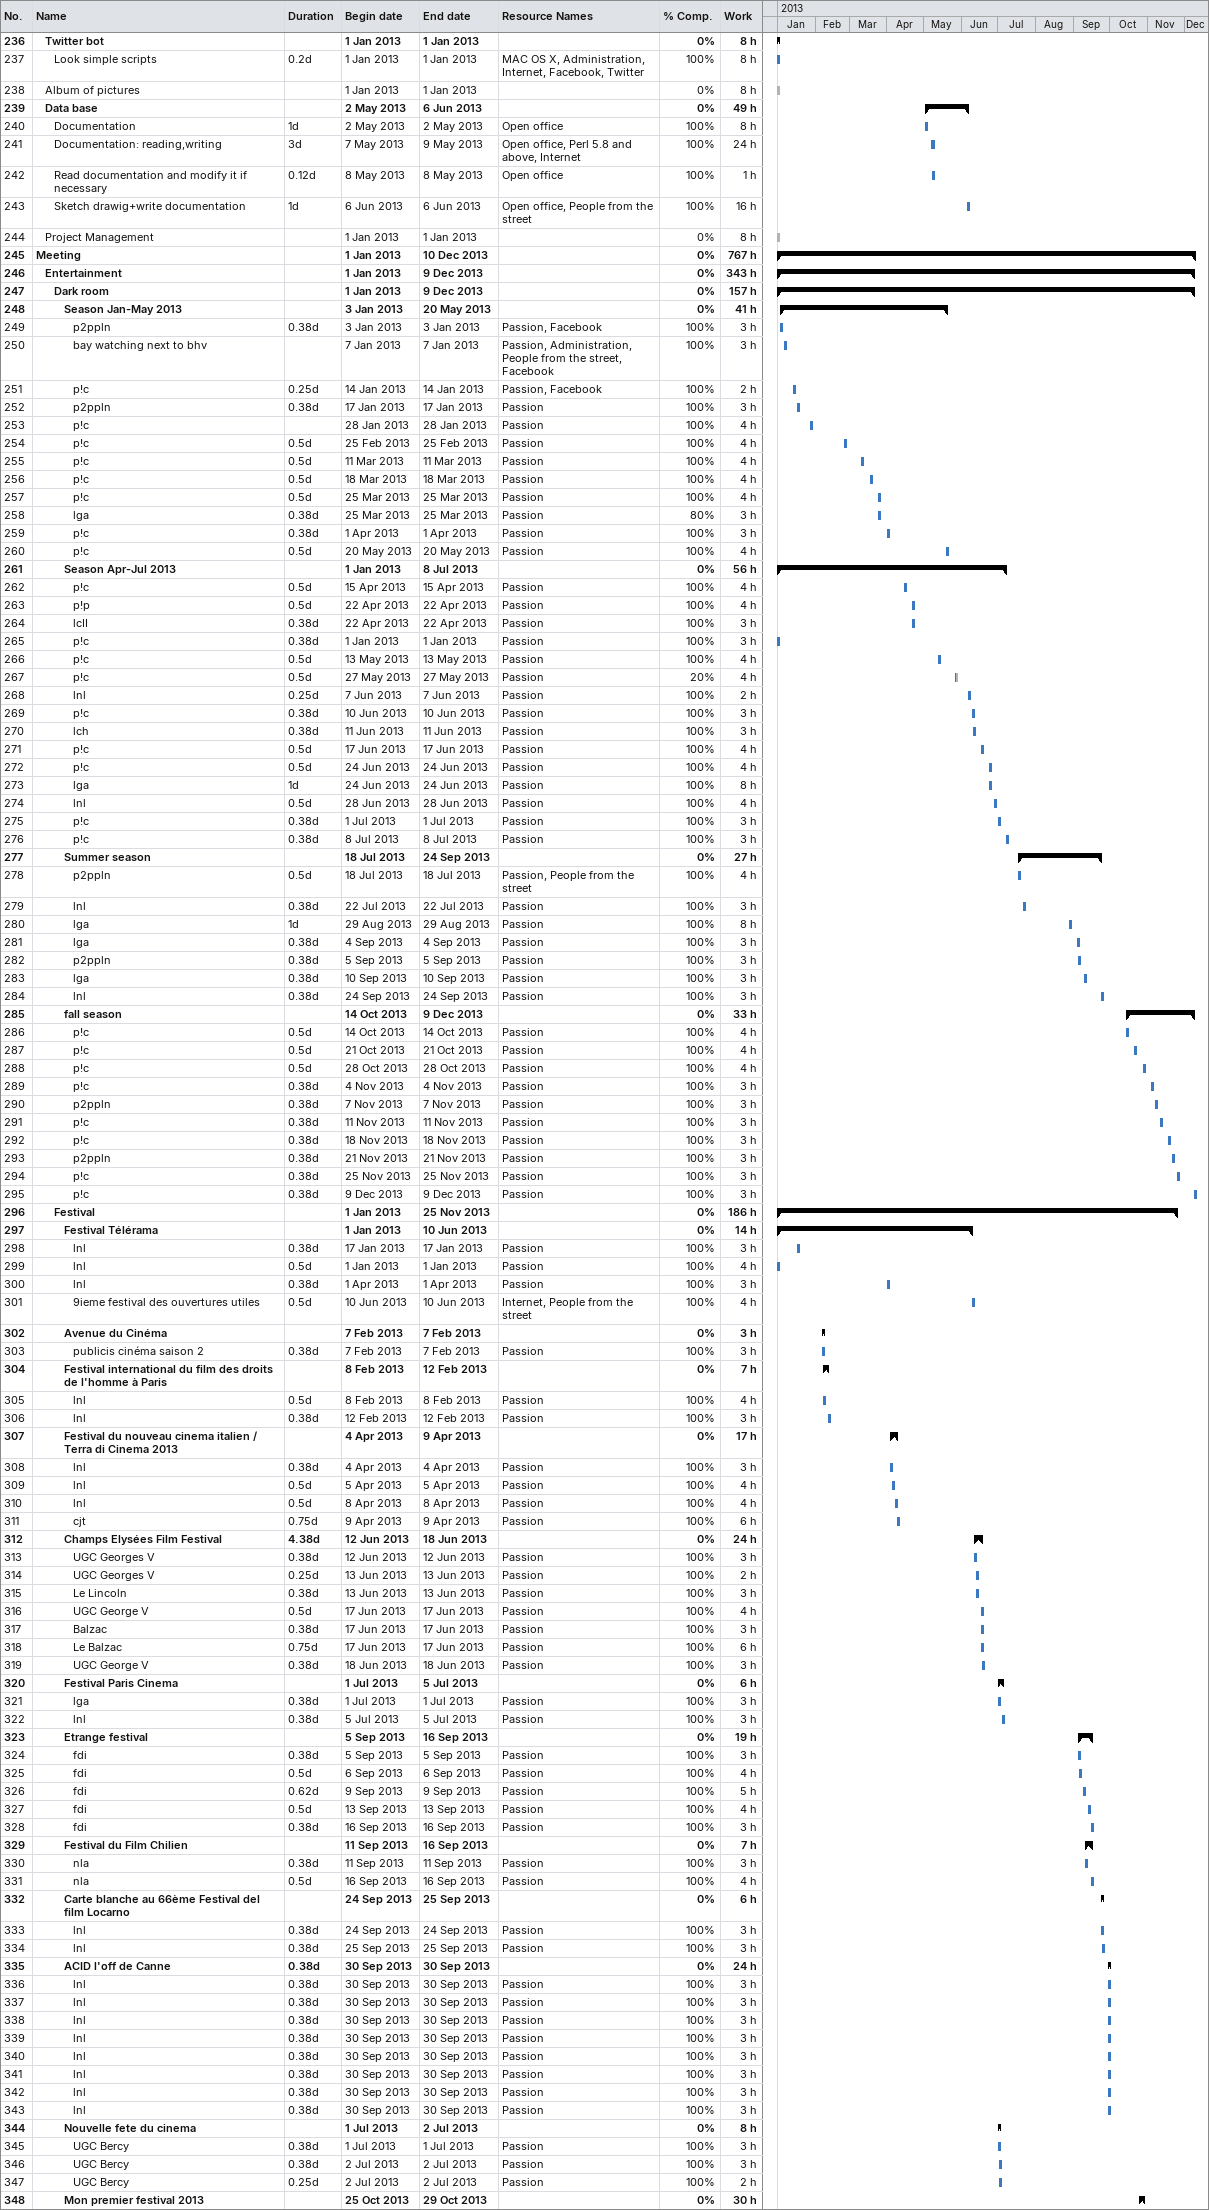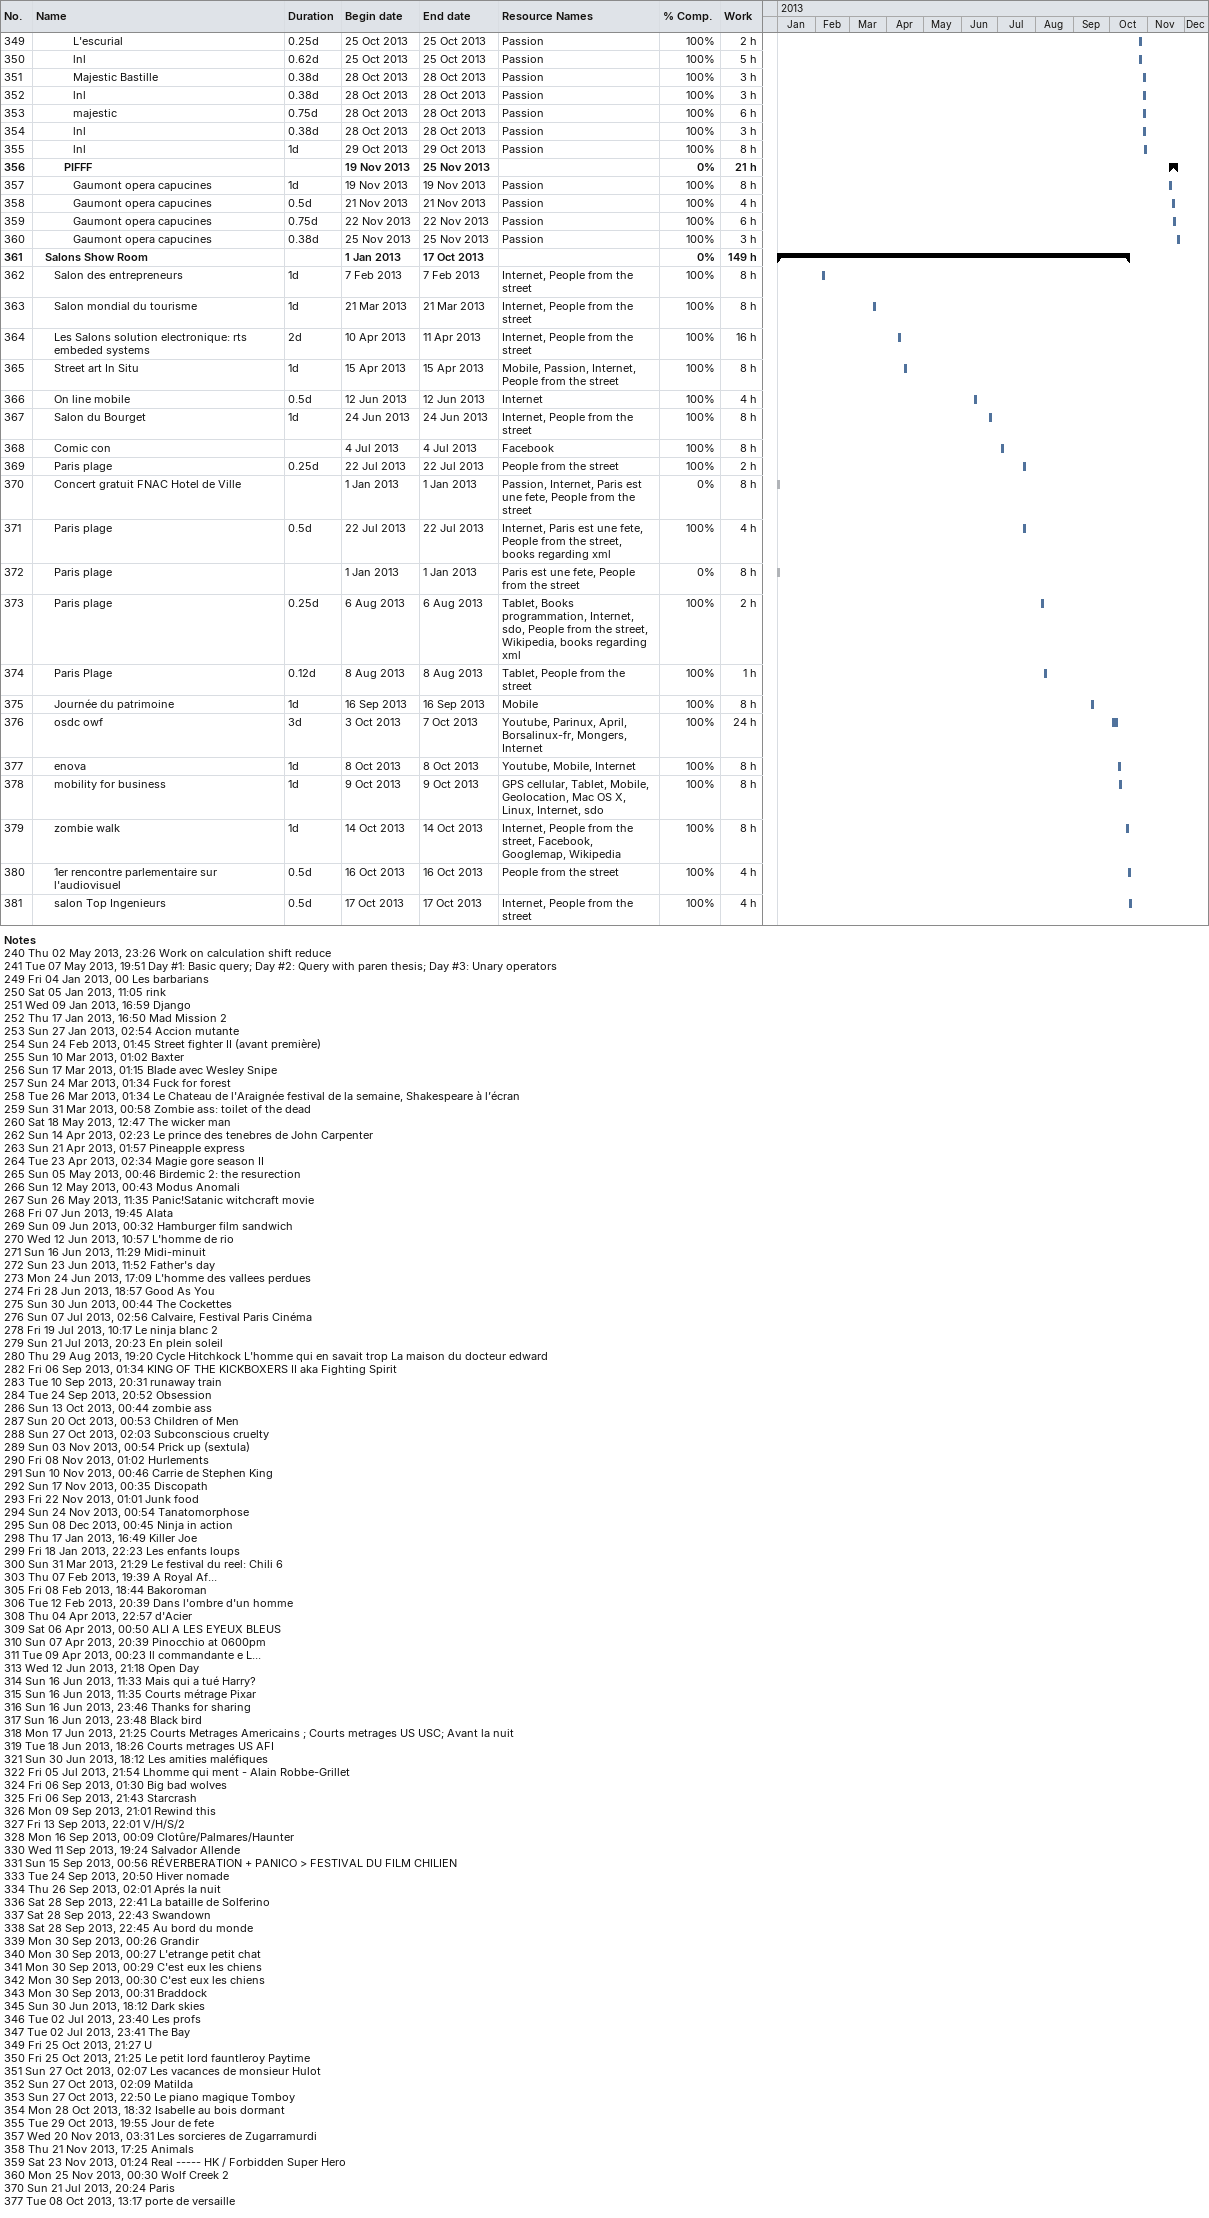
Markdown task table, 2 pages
| ID | Level | Task | Duration | Start | Finish | Resources | % complete | Work (h) |
|---|---|---|---|---|---|---|---|---|
| 236 | 2 | **Twitter bot** |  | 2013-01-01 | 2013-01-01 |  | 0 | 8 |
| 237 | 3 | Look simple scripts | 0.2d | 2013-01-01 | 2013-01-01 | MAC OS X, Administration, Internet, Facebook, Twitter | 100 | 8 |
| 238 | 2 | Album of pictures |  | 2013-01-01 | 2013-01-01 |  | 0 | 8 |
| 239 | 2 | **Data base** |  | 2013-05-02 | 2013-06-06 |  | 0 | 49 |
| 240 | 3 | Documentation | 1d | 2013-05-02 | 2013-05-02 | Open office | 100 | 8 |
| 241 | 3 | Documentation: reading,writing | 3d | 2013-05-07 | 2013-05-09 | Open office, Perl 5.8 and above, Internet | 100 | 24 |
| 242 | 3 | Read documentation and modify it if necessary | 0.12d | 2013-05-08 | 2013-05-08 | Open office | 100 | 1 |
| 243 | 3 | Sketch drawig+write documentation | 1d | 2013-06-06 | 2013-06-06 | Open office, People from the street | 100 | 16 |
| 244 | 2 | Project Management |  | 2013-01-01 | 2013-01-01 |  | 0 | 8 |
| 245 | 1 | **Meeting** |  | 2013-01-01 | 2013-12-10 |  | 0 | 767 |
| 246 | 2 | **Entertainment** |  | 2013-01-01 | 2013-12-09 |  | 0 | 343 |
| 247 | 3 | **Dark room** |  | 2013-01-01 | 2013-12-09 |  | 0 | 157 |
| 248 | 4 | **Season Jan-May 2013** |  | 2013-01-03 | 2013-05-20 |  | 0 | 41 |
| 249 | 5 | p2ppln | 0.38d | 2013-01-03 | 2013-01-03 | Passion, Facebook | 100 | 3 |
| 250 | 5 | bay watching next to bhv |  | 2013-01-07 | 2013-01-07 | Passion, Administration, People from the street, Facebook | 100 | 3 |
| 251 | 5 | p!c | 0.25d | 2013-01-14 | 2013-01-14 | Passion, Facebook | 100 | 2 |
| 252 | 5 | p2ppln | 0.38d | 2013-01-17 | 2013-01-17 | Passion | 100 | 3 |
| 253 | 5 | p!c |  | 2013-01-28 | 2013-01-28 | Passion | 100 | 4 |
| 254 | 5 | p!c | 0.5d | 2013-02-25 | 2013-02-25 | Passion | 100 | 4 |
| 255 | 5 | p!c | 0.5d | 2013-03-11 | 2013-03-11 | Passion | 100 | 4 |
| 256 | 5 | p!c | 0.5d | 2013-03-18 | 2013-03-18 | Passion | 100 | 4 |
| 257 | 5 | p!c | 0.5d | 2013-03-25 | 2013-03-25 | Passion | 100 | 4 |
| 258 | 5 | lga | 0.38d | 2013-03-25 | 2013-03-25 | Passion | 80 | 3 |
| 259 | 5 | p!c | 0.38d | 2013-04-01 | 2013-04-01 | Passion | 100 | 3 |
| 260 | 5 | p!c | 0.5d | 2013-05-20 | 2013-05-20 | Passion | 100 | 4 |
| 261 | 4 | **Season Apr-Jul 2013** |  | 2013-01-01 | 2013-07-08 |  | 0 | 56 |
| 262 | 5 | p!c | 0.5d | 2013-04-15 | 2013-04-15 | Passion | 100 | 4 |
| 263 | 5 | p!p | 0.5d | 2013-04-22 | 2013-04-22 | Passion | 100 | 4 |
| 264 | 5 | lcII | 0.38d | 2013-04-22 | 2013-04-22 | Passion | 100 | 3 |
| 265 | 5 | p!c | 0.38d | 2013-01-01 | 2013-01-01 | Passion | 100 | 3 |
| 266 | 5 | p!c | 0.5d | 2013-05-13 | 2013-05-13 | Passion | 100 | 4 |
| 267 | 5 | p!c | 0.5d | 2013-05-27 | 2013-05-27 | Passion | 20 | 4 |
| 268 | 5 | lnl | 0.25d | 2013-06-07 | 2013-06-07 | Passion | 100 | 2 |
| 269 | 5 | p!c | 0.38d | 2013-06-10 | 2013-06-10 | Passion | 100 | 3 |
| 270 | 5 | lch | 0.38d | 2013-06-11 | 2013-06-11 | Passion | 100 | 3 |
| 271 | 5 | p!c | 0.5d | 2013-06-17 | 2013-06-17 | Passion | 100 | 4 |
| 272 | 5 | p!c | 0.5d | 2013-06-24 | 2013-06-24 | Passion | 100 | 4 |
| 273 | 5 | lga | 1d | 2013-06-24 | 2013-06-24 | Passion | 100 | 8 |
| 274 | 5 | lnl | 0.5d | 2013-06-28 | 2013-06-28 | Passion | 100 | 4 |
| 275 | 5 | p!c | 0.38d | 2013-07-01 | 2013-07-01 | Passion | 100 | 3 |
| 276 | 5 | p!c | 0.38d | 2013-07-08 | 2013-07-08 | Passion | 100 | 3 |
| 277 | 4 | **Summer season** |  | 2013-07-18 | 2013-09-24 |  | 0 | 27 |
| 278 | 5 | p2ppln | 0.5d | 2013-07-18 | 2013-07-18 | Passion, People from the street | 100 | 4 |
| 279 | 5 | lnl | 0.38d | 2013-07-22 | 2013-07-22 | Passion | 100 | 3 |
| 280 | 5 | lga | 1d | 2013-08-29 | 2013-08-29 | Passion | 100 | 8 |
| 281 | 5 | lga | 0.38d | 2013-09-04 | 2013-09-04 | Passion | 100 | 3 |
| 282 | 5 | p2ppln | 0.38d | 2013-09-05 | 2013-09-05 | Passion | 100 | 3 |
| 283 | 5 | lga | 0.38d | 2013-09-10 | 2013-09-10 | Passion | 100 | 3 |
| 284 | 5 | lnl | 0.38d | 2013-09-24 | 2013-09-24 | Passion | 100 | 3 |
| 285 | 4 | **fall season** |  | 2013-10-14 | 2013-12-09 |  | 0 | 33 |
| 286 | 5 | p!c | 0.5d | 2013-10-14 | 2013-10-14 | Passion | 100 | 4 |
| 287 | 5 | p!c | 0.5d | 2013-10-21 | 2013-10-21 | Passion | 100 | 4 |
| 288 | 5 | p!c | 0.5d | 2013-10-28 | 2013-10-28 | Passion | 100 | 4 |
| 289 | 5 | p!c | 0.38d | 2013-11-04 | 2013-11-04 | Passion | 100 | 3 |
| 290 | 5 | p2ppln | 0.38d | 2013-11-07 | 2013-11-07 | Passion | 100 | 3 |
| 291 | 5 | p!c | 0.38d | 2013-11-11 | 2013-11-11 | Passion | 100 | 3 |
| 292 | 5 | p!c | 0.38d | 2013-11-18 | 2013-11-18 | Passion | 100 | 3 |
| 293 | 5 | p2ppln | 0.38d | 2013-11-21 | 2013-11-21 | Passion | 100 | 3 |
| 294 | 5 | p!c | 0.38d | 2013-11-25 | 2013-11-25 | Passion | 100 | 3 |
| 295 | 5 | p!c | 0.38d | 2013-12-09 | 2013-12-09 | Passion | 100 | 3 |
| 296 | 3 | **Festival** |  | 2013-01-01 | 2013-11-25 |  | 0 | 186 |
| 297 | 4 | **Festival Télérama** |  | 2013-01-01 | 2013-06-10 |  | 0 | 14 |
| 298 | 5 | lnl | 0.38d | 2013-01-17 | 2013-01-17 | Passion | 100 | 3 |
| 299 | 5 | lnl | 0.5d | 2013-01-01 | 2013-01-01 | Passion | 100 | 4 |
| 300 | 5 | lnl | 0.38d | 2013-04-01 | 2013-04-01 | Passion | 100 | 3 |
| 301 | 5 | 9ieme festival des ouvertures utiles | 0.5d | 2013-06-10 | 2013-06-10 | Internet, People from the street | 100 | 4 |
| 302 | 4 | **Avenue du Cinéma** |  | 2013-02-07 | 2013-02-07 |  | 0 | 3 |
| 303 | 5 | publicis cinéma saison 2 | 0.38d | 2013-02-07 | 2013-02-07 | Passion | 100 | 3 |
| 304 | 4 | **Festival international du film des droits de l'homme à Paris** |  | 2013-02-08 | 2013-02-12 |  | 0 | 7 |
| 305 | 5 | lnl | 0.5d | 2013-02-08 | 2013-02-08 | Passion | 100 | 4 |
| 306 | 5 | lnl | 0.38d | 2013-02-12 | 2013-02-12 | Passion | 100 | 3 |
| 307 | 4 | **Festival du nouveau cinema italien / Terra di Cinema 2013** |  | 2013-04-04 | 2013-04-09 |  | 0 | 17 |
| 308 | 5 | lnl | 0.38d | 2013-04-04 | 2013-04-04 | Passion | 100 | 3 |
| 309 | 5 | lnl | 0.5d | 2013-04-05 | 2013-04-05 | Passion | 100 | 4 |
| 310 | 5 | lnl | 0.5d | 2013-04-08 | 2013-04-08 | Passion | 100 | 4 |
| 311 | 5 | cjt | 0.75d | 2013-04-09 | 2013-04-09 | Passion | 100 | 6 |
| 312 | 4 | **Champs Elysées Film Festival** | 4.38d | 2013-06-12 | 2013-06-18 |  | 0 | 24 |
| 313 | 5 | UGC Georges V | 0.38d | 2013-06-12 | 2013-06-12 | Passion | 100 | 3 |
| 314 | 5 | UGC Georges V | 0.25d | 2013-06-13 | 2013-06-13 | Passion | 100 | 2 |
| 315 | 5 | Le Lincoln | 0.38d | 2013-06-13 | 2013-06-13 | Passion | 100 | 3 |
| 316 | 5 | UGC George V | 0.5d | 2013-06-17 | 2013-06-17 | Passion | 100 | 4 |
| 317 | 5 | Balzac | 0.38d | 2013-06-17 | 2013-06-17 | Passion | 100 | 3 |
| 318 | 5 | Le Balzac | 0.75d | 2013-06-17 | 2013-06-17 | Passion | 100 | 6 |
| 319 | 5 | UGC George V | 0.38d | 2013-06-18 | 2013-06-18 | Passion | 100 | 3 |
| 320 | 4 | **Festival Paris Cinema** |  | 2013-07-01 | 2013-07-05 |  | 0 | 6 |
| 321 | 5 | lga | 0.38d | 2013-07-01 | 2013-07-01 | Passion | 100 | 3 |
| 322 | 5 | lnl | 0.38d | 2013-07-05 | 2013-07-05 | Passion | 100 | 3 |
| 323 | 4 | **Etrange festival** |  | 2013-09-05 | 2013-09-16 |  | 0 | 19 |
| 324 | 5 | fdi | 0.38d | 2013-09-05 | 2013-09-05 | Passion | 100 | 3 |
| 325 | 5 | fdi | 0.5d | 2013-09-06 | 2013-09-06 | Passion | 100 | 4 |
| 326 | 5 | fdi | 0.62d | 2013-09-09 | 2013-09-09 | Passion | 100 | 5 |
| 327 | 5 | fdi | 0.5d | 2013-09-13 | 2013-09-13 | Passion | 100 | 4 |
| 328 | 5 | fdi | 0.38d | 2013-09-16 | 2013-09-16 | Passion | 100 | 3 |
| 329 | 4 | **Festival du Film Chilien** |  | 2013-09-11 | 2013-09-16 |  | 0 | 7 |
| 330 | 5 | nla | 0.38d | 2013-09-11 | 2013-09-11 | Passion | 100 | 3 |
| 331 | 5 | nla | 0.5d | 2013-09-16 | 2013-09-16 | Passion | 100 | 4 |
| 332 | 4 | **Carte blanche au 66ème Festival del film Locarno** |  | 2013-09-24 | 2013-09-25 |  | 0 | 6 |
| 333 | 5 | lnl | 0.38d | 2013-09-24 | 2013-09-24 | Passion | 100 | 3 |
| 334 | 5 | lnl | 0.38d | 2013-09-25 | 2013-09-25 | Passion | 100 | 3 |
| 335 | 4 | **ACID l'off de Canne** | 0.38d | 2013-09-30 | 2013-09-30 |  | 0 | 24 |
| 336 | 5 | lnl | 0.38d | 2013-09-30 | 2013-09-30 | Passion | 100 | 3 |
| 337 | 5 | lnl | 0.38d | 2013-09-30 | 2013-09-30 | Passion | 100 | 3 |
| 338 | 5 | lnl | 0.38d | 2013-09-30 | 2013-09-30 | Passion | 100 | 3 |
| 339 | 5 | lnl | 0.38d | 2013-09-30 | 2013-09-30 | Passion | 100 | 3 |
| 340 | 5 | lnl | 0.38d | 2013-09-30 | 2013-09-30 | Passion | 100 | 3 |
| 341 | 5 | lnl | 0.38d | 2013-09-30 | 2013-09-30 | Passion | 100 | 3 |
| 342 | 5 | lnl | 0.38d | 2013-09-30 | 2013-09-30 | Passion | 100 | 3 |
| 343 | 5 | lnl | 0.38d | 2013-09-30 | 2013-09-30 | Passion | 100 | 3 |
| 344 | 4 | **Nouvelle fete du cinema** |  | 2013-07-01 | 2013-07-02 |  | 0 | 8 |
| 345 | 5 | UGC Bercy | 0.38d | 2013-07-01 | 2013-07-01 | Passion | 100 | 3 |
| 346 | 5 | UGC Bercy | 0.38d | 2013-07-02 | 2013-07-02 | Passion | 100 | 3 |
| 347 | 5 | UGC Bercy | 0.25d | 2013-07-02 | 2013-07-02 | Passion | 100 | 2 |
| 348 | 4 | **Mon premier festival 2013** |  | 2013-10-25 | 2013-10-29 |  | 0 | 30 |
| 349 | 5 | L'escurial | 0.25d | 2013-10-25 | 2013-10-25 | Passion | 100 | 2 |
| 350 | 5 | lnl | 0.62d | 2013-10-25 | 2013-10-25 | Passion | 100 | 5 |
| 351 | 5 | Majestic Bastille | 0.38d | 2013-10-28 | 2013-10-28 | Passion | 100 | 3 |
| 352 | 5 | lnl | 0.38d | 2013-10-28 | 2013-10-28 | Passion | 100 | 3 |
| 353 | 5 | majestic | 0.75d | 2013-10-28 | 2013-10-28 | Passion | 100 | 6 |
| 354 | 5 | lnl | 0.38d | 2013-10-28 | 2013-10-28 | Passion | 100 | 3 |
| 355 | 5 | lnl | 1d | 2013-10-29 | 2013-10-29 | Passion | 100 | 8 |
| 356 | 4 | **PIFFF** |  | 2013-11-19 | 2013-11-25 |  | 0 | 21 |
| 357 | 5 | Gaumont opera capucines | 1d | 2013-11-19 | 2013-11-19 | Passion | 100 | 8 |
| 358 | 5 | Gaumont opera capucines | 0.5d | 2013-11-21 | 2013-11-21 | Passion | 100 | 4 |
| 359 | 5 | Gaumont opera capucines | 0.75d | 2013-11-22 | 2013-11-22 | Passion | 100 | 6 |
| 360 | 5 | Gaumont opera capucines | 0.38d | 2013-11-25 | 2013-11-25 | Passion | 100 | 3 |
| 361 | 2 | **Salons Show Room** |  | 2013-01-01 | 2013-10-17 |  | 0 | 149 |
| 362 | 3 | Salon des entrepreneurs | 1d | 2013-02-07 | 2013-02-07 | Internet, People from the street | 100 | 8 |
| 363 | 3 | Salon mondial du tourisme | 1d | 2013-03-21 | 2013-03-21 | Internet, People from the street | 100 | 8 |
| 364 | 3 | Les Salons solution electronique: rts embeded systems | 2d | 2013-04-10 | 2013-04-11 | Internet, People from the street | 100 | 16 |
| 365 | 3 | Street art In Situ | 1d | 2013-04-15 | 2013-04-15 | Mobile, Passion, Internet, People from the street | 100 | 8 |
| 366 | 3 | On line mobile | 0.5d | 2013-06-12 | 2013-06-12 | Internet | 100 | 4 |
| 367 | 3 | Salon du Bourget | 1d | 2013-06-24 | 2013-06-24 | Internet, People from the street | 100 | 8 |
| 368 | 3 | Comic con |  | 2013-07-04 | 2013-07-04 | Facebook | 100 | 8 |
| 369 | 3 | Paris plage | 0.25d | 2013-07-22 | 2013-07-22 | People from the street | 100 | 2 |
| 370 | 3 | Concert gratuit FNAC Hotel de Ville |  | 2013-01-01 | 2013-01-01 | Passion, Internet, Paris est une fete, People from the street | 0 | 8 |
| 371 | 3 | Paris plage | 0.5d | 2013-07-22 | 2013-07-22 | Internet, Paris est une fete, People from the street, books regarding xml | 100 | 4 |
| 372 | 3 | Paris plage |  | 2013-01-01 | 2013-01-01 | Paris est une fete, People from the street | 0 | 8 |
| 373 | 3 | Paris plage | 0.25d | 2013-08-06 | 2013-08-06 | Tablet, Books programmation, Internet, sdo, People from the street, Wikipedia, books regarding xml | 100 | 2 |
| 374 | 3 | Paris Plage | 0.12d | 2013-08-08 | 2013-08-08 | Tablet, People from the street | 100 | 1 |
| 375 | 3 | Journée du patrimoine | 1d | 2013-09-16 | 2013-09-16 | Mobile | 100 | 8 |
| 376 | 3 | osdc owf | 3d | 2013-10-03 | 2013-10-07 | Youtube, Parinux, April, Borsalinux-fr, Mongers, Internet | 100 | 24 |
| 377 | 3 | enova | 1d | 2013-10-08 | 2013-10-08 | Youtube, Mobile, Internet | 100 | 8 |
| 378 | 3 | mobility for business | 1d | 2013-10-09 | 2013-10-09 | GPS cellular, Tablet, Mobile, Geolocation, Mac OS X, Linux, Internet, sdo | 100 | 8 |
| 379 | 3 | zombie walk | 1d | 2013-10-14 | 2013-10-14 | Internet, People from the street, Facebook, Googlemap, Wikipedia | 100 | 8 |
| 380 | 3 | 1er rencontre parlementaire sur l'audiovisuel | 0.5d | 2013-10-16 | 2013-10-16 | People from the street | 100 | 4 |
| 381 | 3 | salon Top Ingenieurs | 0.5d | 2013-10-17 | 2013-10-17 | Internet, People from the street | 100 | 4 |

Notes
- 240: Thu 02 May 2013, 23:26 Work on calculation shift reduce
- 241: Tue 07 May 2013, 19:51 Day #1: Basic query; Day #2: Query with paren thesis; Day #3: Unary operators
- 249: Fri 04 Jan 2013, 00 Les barbarians
- 250: Sat 05 Jan 2013, 11:05 rink
- 251: Wed 09 Jan 2013, 16:59 Django
- 252: Thu 17 Jan 2013, 16:50 Mad Mission 2
- 253: Sun 27 Jan 2013, 02:54 Accion mutante
- 254: Sun 24 Feb 2013, 01:45 Street fighter II (avant première)
- 255: Sun 10 Mar 2013, 01:02 Baxter
- 256: Sun 17 Mar 2013, 01:15 Blade avec Wesley Snipe
- 257: Sun 24 Mar 2013, 01:34 Fuck for forest
- 258: Tue 26 Mar 2013, 01:34 Le Chateau de l'Araignée festival de la semaine, Shakespeare à l’écran
- 259: Sun 31 Mar 2013, 00:58 Zombie ass: toilet of the dead
- 260: Sat 18 May 2013, 12:47 The wicker man
- 262: Sun 14 Apr 2013, 02:23 Le prince des tenebres de John Carpenter
- 263: Sun 21 Apr 2013, 01:57 Pineapple express
- 264: Tue 23 Apr 2013, 02:34 Magie gore season II
- 265: Sun 05 May 2013, 00:46 Birdemic 2: the resurection
- 266: Sun 12 May 2013, 00:43 Modus Anomali
- 267: Sun 26 May 2013, 11:35 Panic!Satanic witchcraft movie
- 268: Fri 07 Jun 2013, 19:45 Alata
- 269: Sun 09 Jun 2013, 00:32 Hamburger film sandwich
- 270: Wed 12 Jun 2013, 10:57 L'homme de rio
- 271: Sun 16 Jun 2013, 11:29 Midi-minuit
- 272: Sun 23 Jun 2013, 11:52 Father's day
- 273: Mon 24 Jun 2013, 17:09 L'homme des vallees perdues
- 274: Fri 28 Jun 2013, 18:57 Good As You
- 275: Sun 30 Jun 2013, 00:44 The Cockettes
- 276: Sun 07 Jul 2013, 02:56 Calvaire, Festival Paris Cinéma
- 278: Fri 19 Jul 2013, 10:17 Le ninja blanc 2
- 279: Sun 21 Jul 2013, 20:23 En plein soleil
- 280: Thu 29 Aug 2013, 19:20 Cycle Hitchkock L'homme qui en savait trop La maison du docteur edward
- 282: Fri 06 Sep 2013, 01:34 KING OF THE KICKBOXERS II aka Fighting Spirit
- 283: Tue 10 Sep 2013, 20:31 runaway train
- 284: Tue 24 Sep 2013, 20:52 Obsession
- 286: Sun 13 Oct 2013, 00:44 zombie ass
- 287: Sun 20 Oct 2013, 00:53 Children of Men
- 288: Sun 27 Oct 2013, 02:03 Subconscious cruelty
- 289: Sun 03 Nov 2013, 00:54 Prick up (sextula)
- 290: Fri 08 Nov 2013, 01:02 Hurlements
- 291: Sun 10 Nov 2013, 00:46 Carrie de Stephen King
- 292: Sun 17 Nov 2013, 00:35 Discopath
- 293: Fri 22 Nov 2013, 01:01 Junk food
- 294: Sun 24 Nov 2013, 00:54 Tanatomorphose
- 295: Sun 08 Dec 2013, 00:45 Ninja in action
- 298: Thu 17 Jan 2013, 16:49 Killer Joe
- 299: Fri 18 Jan 2013, 22:23 Les enfants loups
- 300: Sun 31 Mar 2013, 21:29 Le festival du reel: Chili 6
- 303: Thu 07 Feb 2013, 19:39 A Royal Af...
- 305: Fri 08 Feb 2013, 18:44 Bakoroman
- 306: Tue 12 Feb 2013, 20:39 Dans l'ombre d'un homme
- 308: Thu 04 Apr 2013, 22:57 d'Acier
- 309: Sat 06 Apr 2013, 00:50 ALI A LES EYEUX BLEUS
- 310: Sun 07 Apr 2013, 20:39 Pinocchio at 0600pm
- 311: Tue 09 Apr 2013, 00:23 Il commandante e L...
- 313: Wed 12 Jun 2013, 21:18 Open Day
- 314: Sun 16 Jun 2013, 11:33 Mais qui a tué Harry?
- 315: Sun 16 Jun 2013, 11:35 Courts métrage Pixar
- 316: Sun 16 Jun 2013, 23:46 Thanks for sharing
- 317: Sun 16 Jun 2013, 23:48 Black bird
- 318: Mon 17 Jun 2013, 21:25 Courts Metrages Americains ; Courts metrages US USC; Avant la nuit
- 319: Tue 18 Jun 2013, 18:26 Courts metrages US AFI
- 321: Sun 30 Jun 2013, 18:12 Les amities maléfiques
- 322: Fri 05 Jul 2013, 21:54 Lhomme qui ment - Alain Robbe-Grillet
- 324: Fri 06 Sep 2013, 01:30 Big bad wolves
- 325: Fri 06 Sep 2013, 21:43 Starcrash
- 326: Mon 09 Sep 2013, 21:01 Rewind this
- 327: Fri 13 Sep 2013, 22:01 V/H/S/2
- 328: Mon 16 Sep 2013, 00:09 Clotûre/Palmares/Haunter
- 330: Wed 11 Sep 2013, 19:24 Salvador Allende
- 331: Sun 15 Sep 2013, 00:56 RÉVERBERATION + PANICO > FESTIVAL DU FILM CHILIEN
- 333: Tue 24 Sep 2013, 20:50 Hiver nomade
- 334: Thu 26 Sep 2013, 02:01 Aprés la nuit
- 336: Sat 28 Sep 2013, 22:41 La bataille de Solferino
- 337: Sat 28 Sep 2013, 22:43 Swandown
- 338: Sat 28 Sep 2013, 22:45 Au bord du monde
- 339: Mon 30 Sep 2013, 00:26 Grandir
- 340: Mon 30 Sep 2013, 00:27 L'etrange petit chat
- 341: Mon 30 Sep 2013, 00:29 C'est eux les chiens
- 342: Mon 30 Sep 2013, 00:30 C'est eux les chiens
- 343: Mon 30 Sep 2013, 00:31 Braddock
- 345: Sun 30 Jun 2013, 18:12 Dark skies
- 346: Tue 02 Jul 2013, 23:40 Les profs
- 347: Tue 02 Jul 2013, 23:41 The Bay
- 349: Fri 25 Oct 2013, 21:27 U
- 350: Fri 25 Oct 2013, 21:25 Le petit lord fauntleroy Paytime
- 351: Sun 27 Oct 2013, 02:07 Les vacances de monsieur Hulot
- 352: Sun 27 Oct 2013, 02:09 Matilda
- 353: Sun 27 Oct 2013, 22:50 Le piano magique Tomboy
- 354: Mon 28 Oct 2013, 18:32 Isabelle au bois dormant
- 355: Tue 29 Oct 2013, 19:55 Jour de fete
- 357: Wed 20 Nov 2013, 03:31 Les sorcieres de Zugarramurdi
- 358: Thu 21 Nov 2013, 17:25 Animals
- 359: Sat 23 Nov 2013, 01:24 Real ----- HK / Forbidden Super Hero
- 360: Mon 25 Nov 2013, 00:30 Wolf Creek 2
- 370: Sun 21 Jul 2013, 20:24 Paris
- 377: Tue 08 Oct 2013, 13:17 porte de versaille
